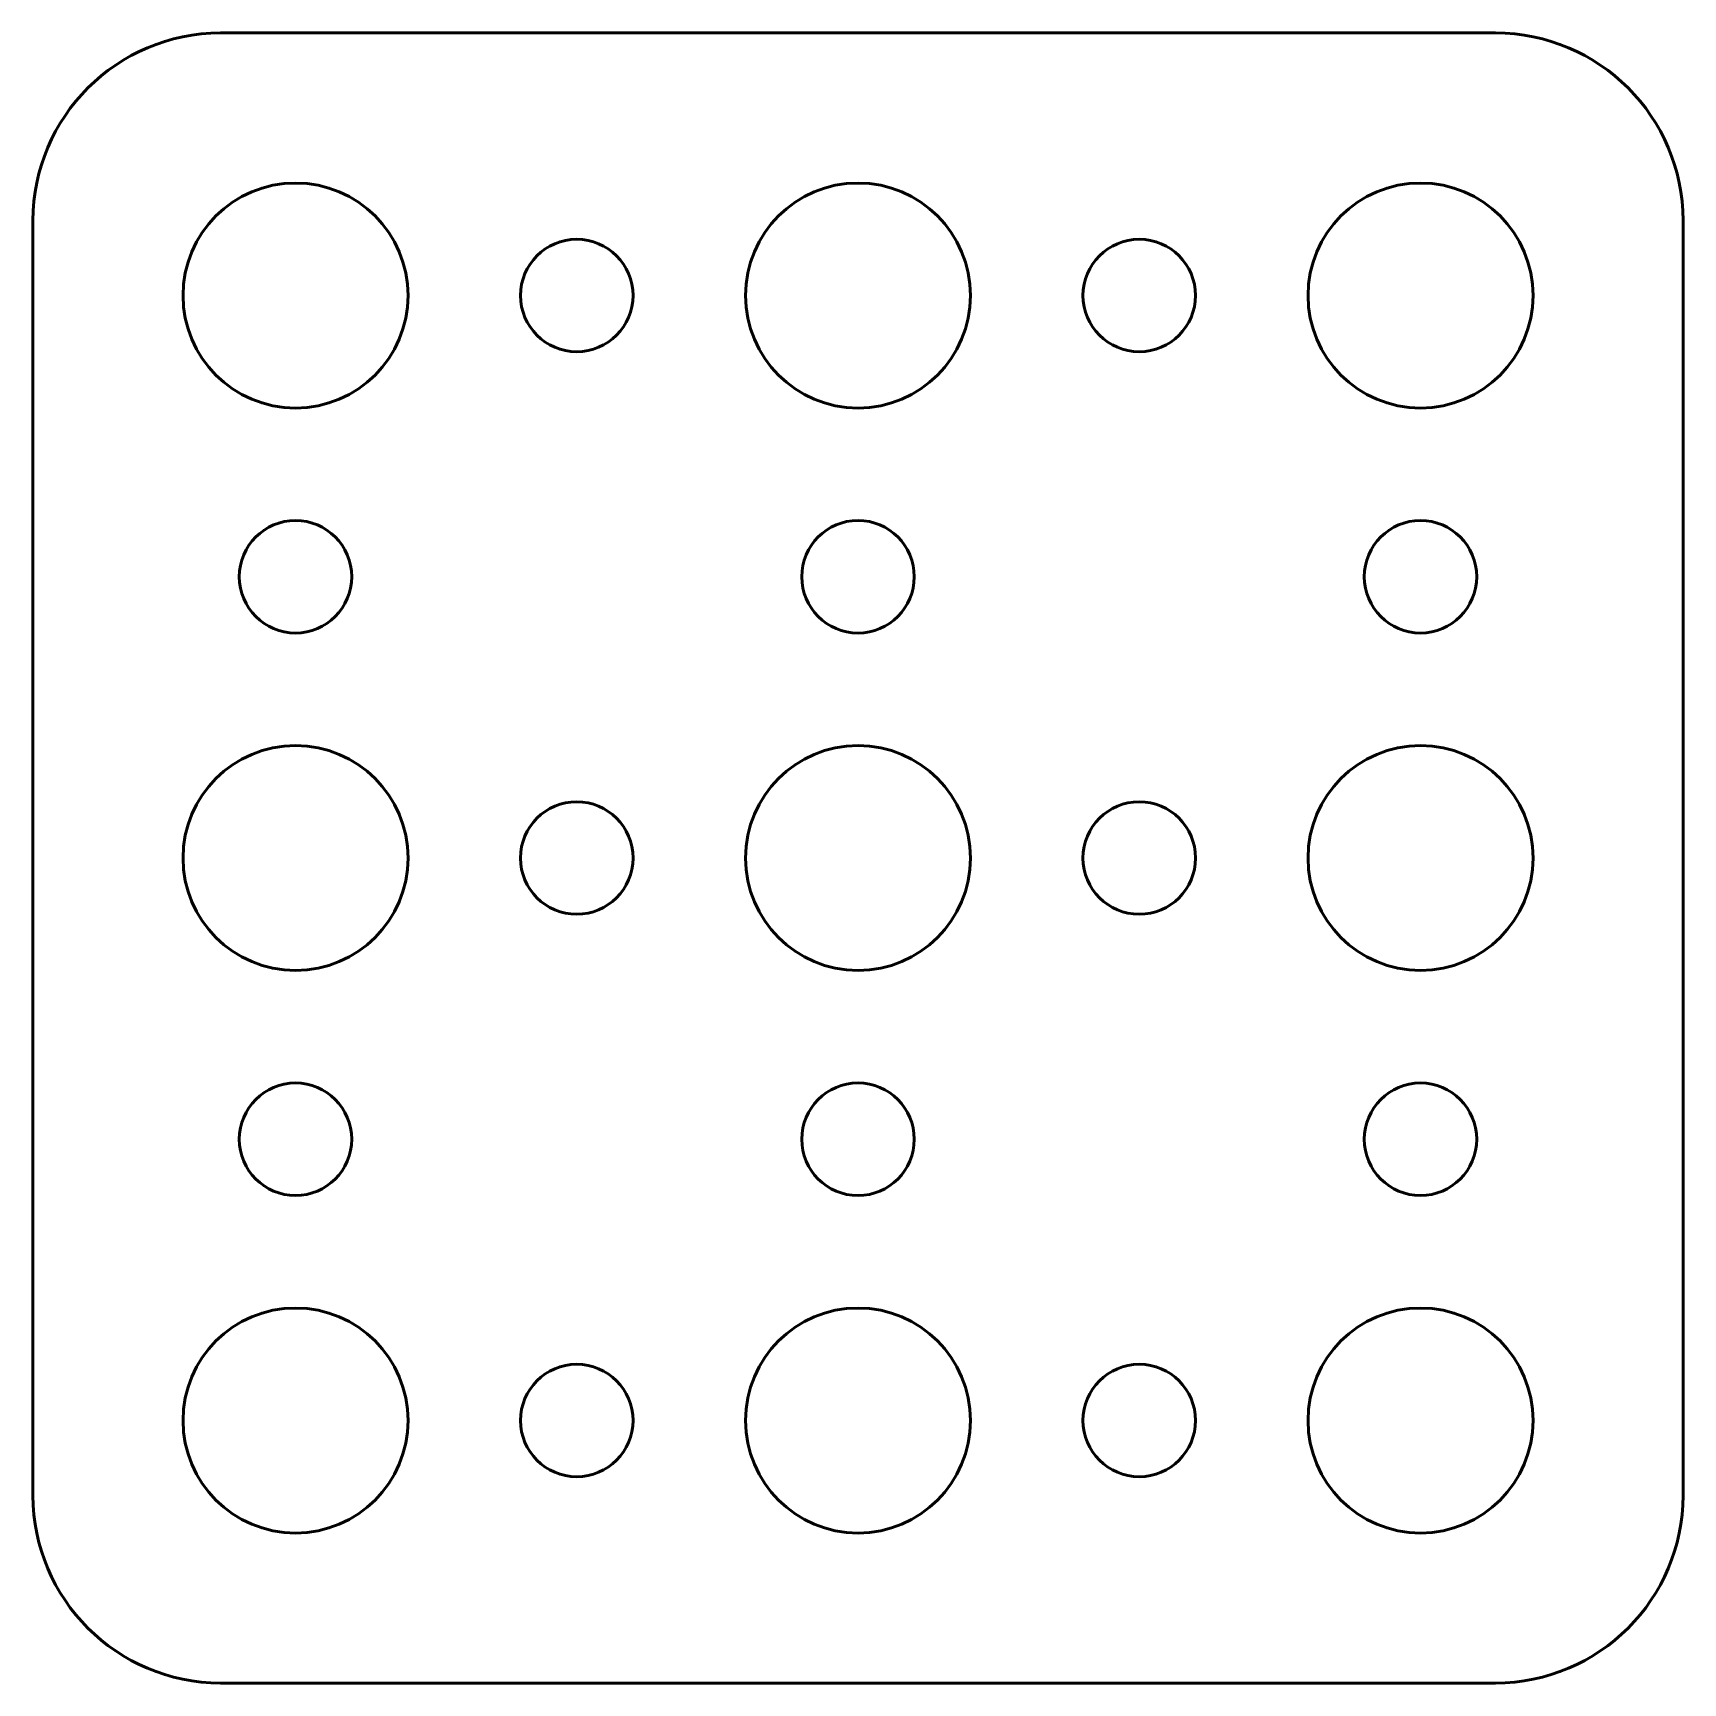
# Model space of a CAD drawing. Header units: centimetres. Extents: x -144 to 123, y -121 to 149.
# Drawn here: x -107.2 to -102.8, y -120.7 to -116.3 of the extents above; entities that cross this region are included whole.
import ezdxf

# ---------------------------------------------------------------- set-up
doc = ezdxf.new("R2010")
doc.units = ezdxf.units.CM
doc.header["$MEASUREMENT"] = 0
doc.layers.add('Layer 1', color=7, linetype='Continuous')

msp = doc.modelspace()

# ---------------------------------------------------------------- linework, layer by layer
at = {"layer": 'Layer 1', "lineweight": 53}
for centre, major_axis in [((-106.49999, -117.00001), (0, 0.30001)), ((-104.99999, -117.00001), (0, 0.30001)), ((-103.49999, -117.00001), (0, 0.30001)), ((-105.75, -117), (0, 0.15)), ((-104.25, -117), (0, 0.15)), ((-106.5, -117.75), (0, 0.15)), ((-105, -117.75), (0, 0.15)), ((-103.5, -117.75), (0, 0.15)), ((-106.49999, -118.50001), (0, 0.30001)), ((-104.99999, -118.50001), (0, 0.30001)), ((-103.49999, -118.50001), (0, 0.30001)), ((-105.75, -118.5), (0, 0.15)), ((-104.25, -118.5), (0, 0.15)), ((-106.5, -119.25), (0, 0.15)), ((-105, -119.25), (0, 0.15)), ((-103.5, -119.25), (0, 0.15)), ((-106.49999, -120.00001), (0, 0.30001)), ((-104.99999, -120.00001), (0, 0.30001)), ((-103.49999, -120.00001), (0, 0.30001)), ((-105.75, -120), (0, 0.15)), ((-104.25, -120), (0, 0.15))]:
    msp.add_ellipse(centre, major_axis=major_axis, ratio=1, dxfattribs=at)
msp.add_open_spline([(-107.2, -120.2), (-107.2, -120.2), (-107.2, -116.8), (-107.2, -116.8), (-107.2, -116.8), (-107.2, -116.52386), (-106.97614, -116.3), (-106.7, -116.3), (-106.7, -116.3), (-106.7, -116.3), (-103.3, -116.3), (-103.3, -116.3), (-103.3, -116.3), (-103.02386, -116.3), (-102.8, -116.52386), (-102.8, -116.8), (-102.8, -116.8), (-102.8, -116.8), (-102.8, -120.2), (-102.8, -120.2), (-102.8, -120.2), (-102.8, -120.47614), (-103.02386, -120.7), (-103.3, -120.7), (-103.3, -120.7), (-103.3, -120.7), (-106.7, -120.7), (-106.7, -120.7), (-106.7, -120.7), (-106.97614, -120.7), (-107.2, -120.47614), (-107.2, -120.2)], degree=3, knots=[0, 0, 0, 0, 0.1111111, 0.1111111, 0.1111111, 0.1111111, 0.2222222, 0.2222222, 0.2222222, 0.2222222, 0.3333333, 0.3333333, 0.3333333, 0.3333333, 0.4444444, 0.4444444, 0.4444444, 0.4444444, 0.5555556, 0.5555556, 0.5555556, 0.5555556, 0.6666667, 0.6666667, 0.6666667, 0.6666667, 0.7777778, 0.7777778, 0.7777778, 0.7777778, 1, 1, 1, 1], dxfattribs=at)

doc.saveas('drawing.dxf')
